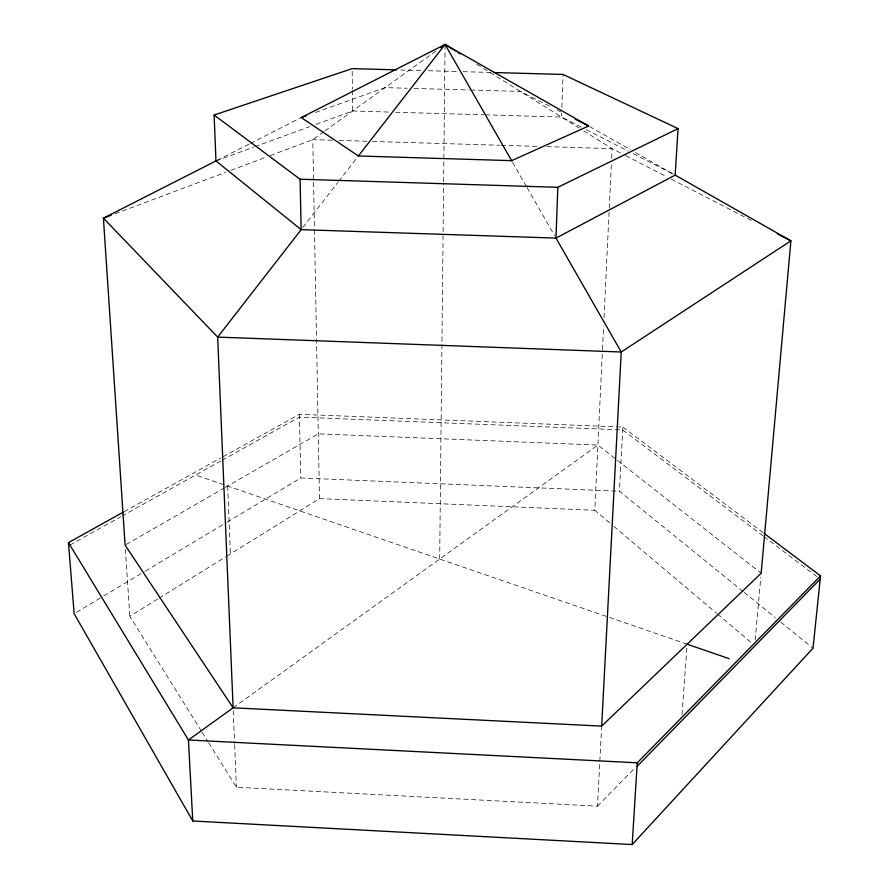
<?xml version="1.0" encoding="UTF-8"?>
<svg xmlns="http://www.w3.org/2000/svg" width="889" height="889" viewBox="0 0 889 889"><rect width="100%" height="100%" fill="white"/><g stroke="black" fill="none" stroke-linecap="round" stroke-linejoin="round"><path stroke-width="0.67" stroke-dasharray="4.45 3.33" d="M439.677 559.037L443.089 233.085M443.1 231.696L443.611 183.156M443.622 181.767L445.067 44.45M581.25 127.149L561.481 117.048L561.637 112.925M561.837 107.436L563.037 74.443M609.61 522.81L594.785 510.275L602.42 350.866M602.486 349.477L603.62 325.93M604.02 317.617L609.187 209.571M609.254 208.182L611.376 163.865M611.643 158.32L612.11 148.619L583.851 131.005M208.682 742.76L236.418 787.254L597.486 806.167L601.597 727.502M743.104 591.518L619.422 491.239L622.867 427.087L299.36 414.307L221.983 457.302M682.019 714.645L686.93 646.959M755.172 640.024L760.784 577.339M302.86 227.462L337.776 182.534M338.631 181.434L357.356 157.32M597.486 806.167L635.202 767.607M323.84 131.683L312.795 139.64L268.578 156.22M324.952 130.883L436.155 50.862M233.118 707.822L597.908 445.056L616.41 459.58M201.381 731.058L129.827 616.321L157.898 598.897M159.064 598.175L225.717 556.814M226.895 556.092L319.495 498.629L594.785 510.275M76.532 612.299L102.635 596.663M103.824 595.952L144.174 571.783M145.363 571.071L226.062 522.743M227.24 522.032L300.826 477.971L619.422 491.239M126.294 544.435L224.061 488.117M225.25 487.439L318.284 433.843L597.908 445.056M69.92 545.09L120.648 516.798M121.86 516.131L220.905 460.902M222.117 460.224L299.415 417.119L622.711 429.909L762.84 535.745M124.06 511.72L220.772 457.979M217.205 160.309L249.231 144.029M250.454 143.407L299.726 118.348M115.114 213.782L225.662 172.322M230.862 170.366L267.278 156.708M215.971 160.942L253.709 147.141M255.01 146.663L309.65 126.694M316.162 124.316L352.589 110.992L389.938 112.081M315.428 112.514L385.07 87.622L407.173 88.244M400.728 69.975L422.92 70.587M428.476 70.731L457.602 71.542M463.158 71.687L490.895 72.454M414.074 88.433L469.303 89.989M470.692 90.033L520.398 91.434L549.658 106.247M395.472 112.236L484.016 114.803M485.394 114.848L561.481 117.048M332.186 140.218L312.795 139.64L314.45 228.451M339.12 140.429L366.835 141.262M372.38 141.429L499.862 145.251M501.252 145.296L540.045 146.463M546.979 146.663L612.11 148.619L620.744 153.075M197.514 475.693L687.13 644.203M556.981 109.947L560.637 111.803M586.195 129.672L628.212 151.13M633.157 153.653L673.929 174.477L635.413 152.541M625.667 155.619L666.361 176.6M671.295 179.145L753.916 221.75M589.629 126.538L630.59 149.797M476.815 64.252L579.139 128.072M622.867 427.087L763.118 532.655M763.94 536.578L816.902 576.572M617.499 460.435L761.151 573.249M744.182 592.396L775.364 617.677M780.742 622.044L813.013 648.203M613.843 526.399L716.556 613.243M717.623 614.143L752.561 643.692M202.103 732.225L207.948 741.593M512.586 162.32L526.366 186.379M527.055 187.579L554.614 235.685M125.382 549.235L129.827 616.321M227.64 486.061L230.395 553.914M233.229 710.555L234.596 743.426M234.652 744.793L236.418 787.254M299.36 414.307L300.826 477.971M314.473 229.84L319.495 498.629M352.2 71.364L352.377 89.133M352.388 90.5L352.589 110.992"/><path stroke-width="1.33" d="M396.572 69.853L352.177 68.631L214.116 115.025L215.971 160.942L301.16 229.651L555.992 238.096L675.162 175.111L678.063 128.616L557.825 187.312L555.992 238.096L621.233 352L601.675 726.113L233.118 707.822L188.435 739.992L192.769 820.991L632.19 844.55L813.013 648.203L820.547 575.872L764.218 533.478M632.19 844.55L637.257 762.818L820.547 575.872M358.211 156.231L445.067 44.45L588.429 125.86M637.024 766.44L820.214 579.072M601.675 726.113L761.151 573.249L790.899 240.83L675.162 175.111M440.611 47.662L445.067 44.45L455.646 51.051M192.769 820.991L74.154 613.721L68.453 542.623L122.86 512.386M215.971 160.942L103.413 218.172L125.105 545.124L233.118 707.822L217.672 337.098L301.16 229.651L300.071 179.211L214.116 115.025M300.96 117.726L445.067 44.45L511.897 161.12M111.214 215.249L103.413 218.172L217.672 337.098L621.233 352L790.899 240.83L777.342 233.84M306.394 115.737L301.238 117.581L358.411 155.975L511.631 160.653L588.674 126.005L575.261 119.204M493.673 72.531L563.037 74.443L678.063 128.616M300.071 179.211L557.825 187.312M637.257 762.818L188.435 739.992L68.453 542.623M687.13 644.203L729.158 658.66M458.002 52.518L460.346 53.985"/></g></svg>
